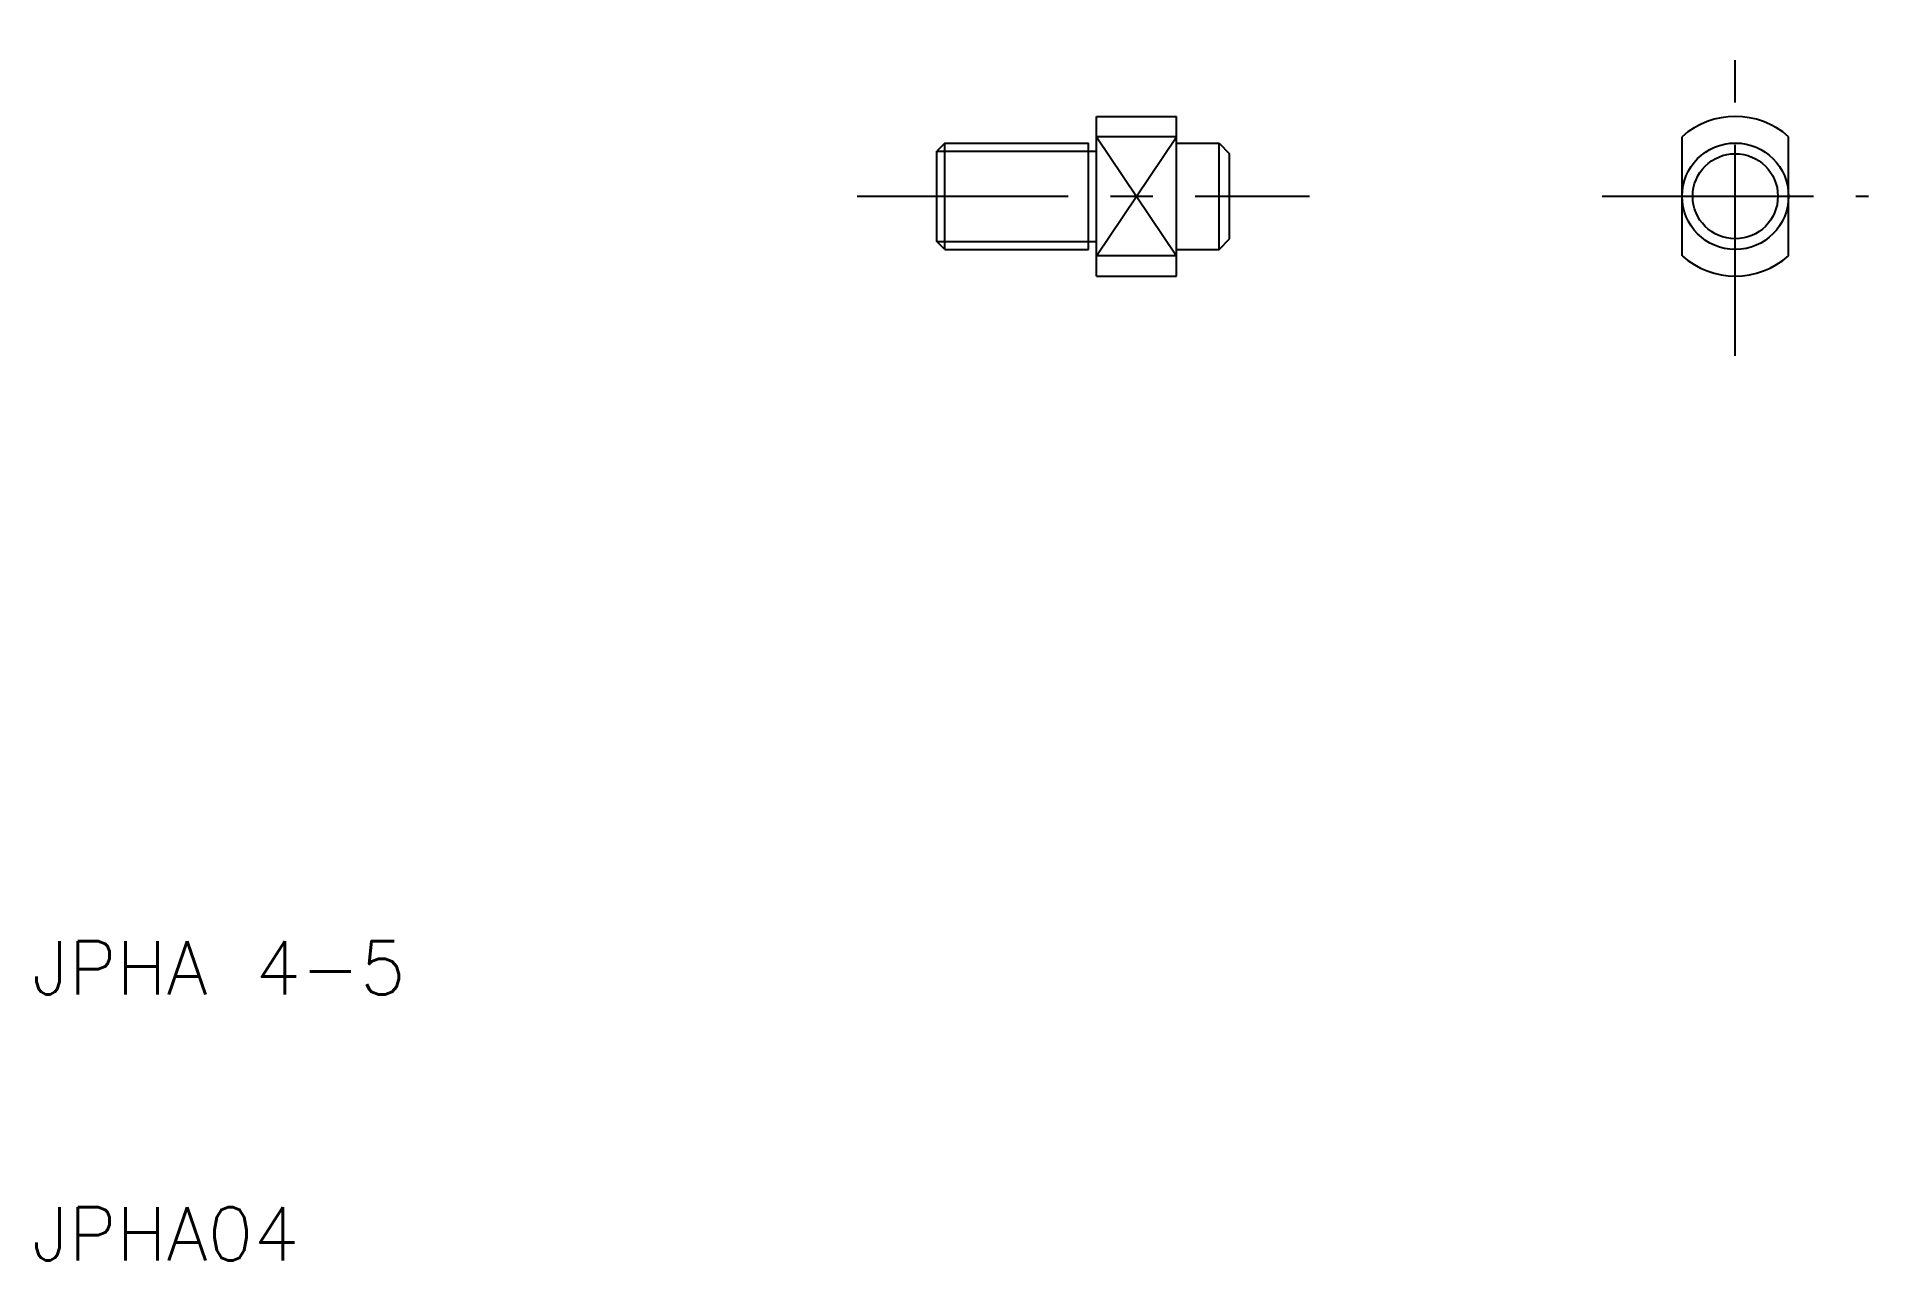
# Model space of a CAD drawing. Extents: x 10.2 to 79, y 10 to 56.
import ezdxf

# ---------------------------------------------------------------- set-up
doc = ezdxf.new("R2010")
doc.units = 0
doc.header["$LTSCALE"] = 0.25
doc.linetypes.add('CENTER', pattern=[50.8, 31.75, -6.35, 6.35, -6.35])
doc.layers.get('0').update_dxf_attribs({"linetype": 'CONTINUOUS'})
doc.layers.add('CENTER', color=1, linetype='CENTER')
doc.styles.get("Standard").update_dxf_attribs({"font": 'txt.shx', "bigfont": 'extfont.shx'})

msp = doc.modelspace()

# ---------------------------------------------------------------- linework, layer by layer
for p, q in [((50, 53), (53, 53)), ((50, 51.7), (50, 53)), ((53, 52), (53, 53)), ((44.3, 52), (44, 51.7)), ((44, 48.3), (44, 51.7)), ((44.3, 52), (49.7, 52)), ((44.3, 48), (44.3, 52)), ((49.7, 51.7), (49.7, 52)), ((49.7, 48.3), (49.7, 51.7)), ((49.7, 51.7), (50, 51.7)), ((53, 52.236), (50, 52.236)), ((50, 48.3), (50, 51.7)), ((53, 52), (54.6, 52)), ((53, 48), (53, 52)), ((54.6, 48), (54.6, 52)), ((54.6, 52), (55, 51.6)), ((72, 47.764), (72, 52.236)), ((76, 47.764), (76, 52.236)), ((55, 48.4), (55, 51.6)), ((44.3, 48), (44, 48.3)), ((49.7, 48), (49.7, 48.3)), ((49.7, 48.3), (50, 48.3)), ((50, 47), (50, 48.3)), ((54.6, 48), (55, 48.4)), ((44.3, 48), (49.7, 48)), ((53, 47.764), (50, 47.764)), ((53, 48), (54.6, 48)), ((53, 47), (53, 48)), ((50, 47), (53, 47))]:
    msp.add_line(p, q)
at = {"color": 3}
for p, q in [((44, 51.7), (49.7, 51.7)), ((50, 47.764), (53, 52.236)), ((50, 52.236), (53, 47.764)), ((44, 48.3), (49.7, 48.3))]:
    msp.add_line(p, q, dxfattribs=at)
for radius in [2, 1.6]:
    msp.add_circle((74, 50), radius)
for start, end in [(48.18969, 131.81031), (228.18969, 311.81031)]:
    msp.add_arc((74, 50), 3, start, end)
at = {"layer": 'CENTER', "color": 1, "linetype": 'CENTER'}
for p, q in [((74, 44), (74, 56)), ((41, 50), (58, 50)), ((69, 50), (79, 50))]:
    msp.add_line(p, q, dxfattribs=at)

# ---------------------------------------------------------------- texts
for s, p in [('JPHA 4-5', (10, 20)), ('JPHA04', (10, 10))]:
    msp.add_text(s, height=2).set_placement(p)

doc.saveas('drawing.dxf')
